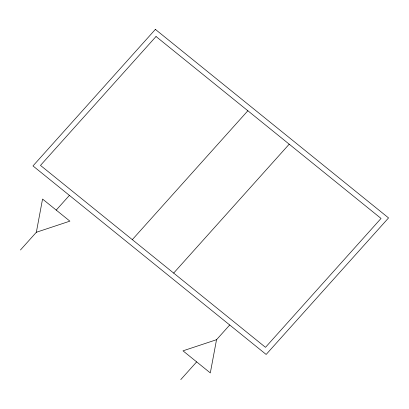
<?xml version="1.0" encoding="UTF-8"?>
<svg xmlns="http://www.w3.org/2000/svg" width="409" height="409" viewBox="0 0 409 409"><rect width="100%" height="100%" fill="white"/><g stroke="black" fill="none" stroke-linecap="round" stroke-linejoin="round"><path stroke-width="0.61" d="M36.345 232.266L42.556 199.05L69.883 221.146L36.345 232.266L20.45 249.996M216.525 339.715L210.313 372.931L182.987 350.835L216.525 339.715L229.72 324.997M56.217 210.098L69.407 195.384M132.317 239.648L247.859 110.757M173.667 273.084L289.209 144.193M180.758 379.613L196.652 361.883M155.374 29.387L32.976 165.926L266.152 354.455L388.55 217.92L155.374 29.387M156.028 36.508L40.486 165.4L265.497 347.333L381.04 218.442L156.028 36.508"/></g></svg>
